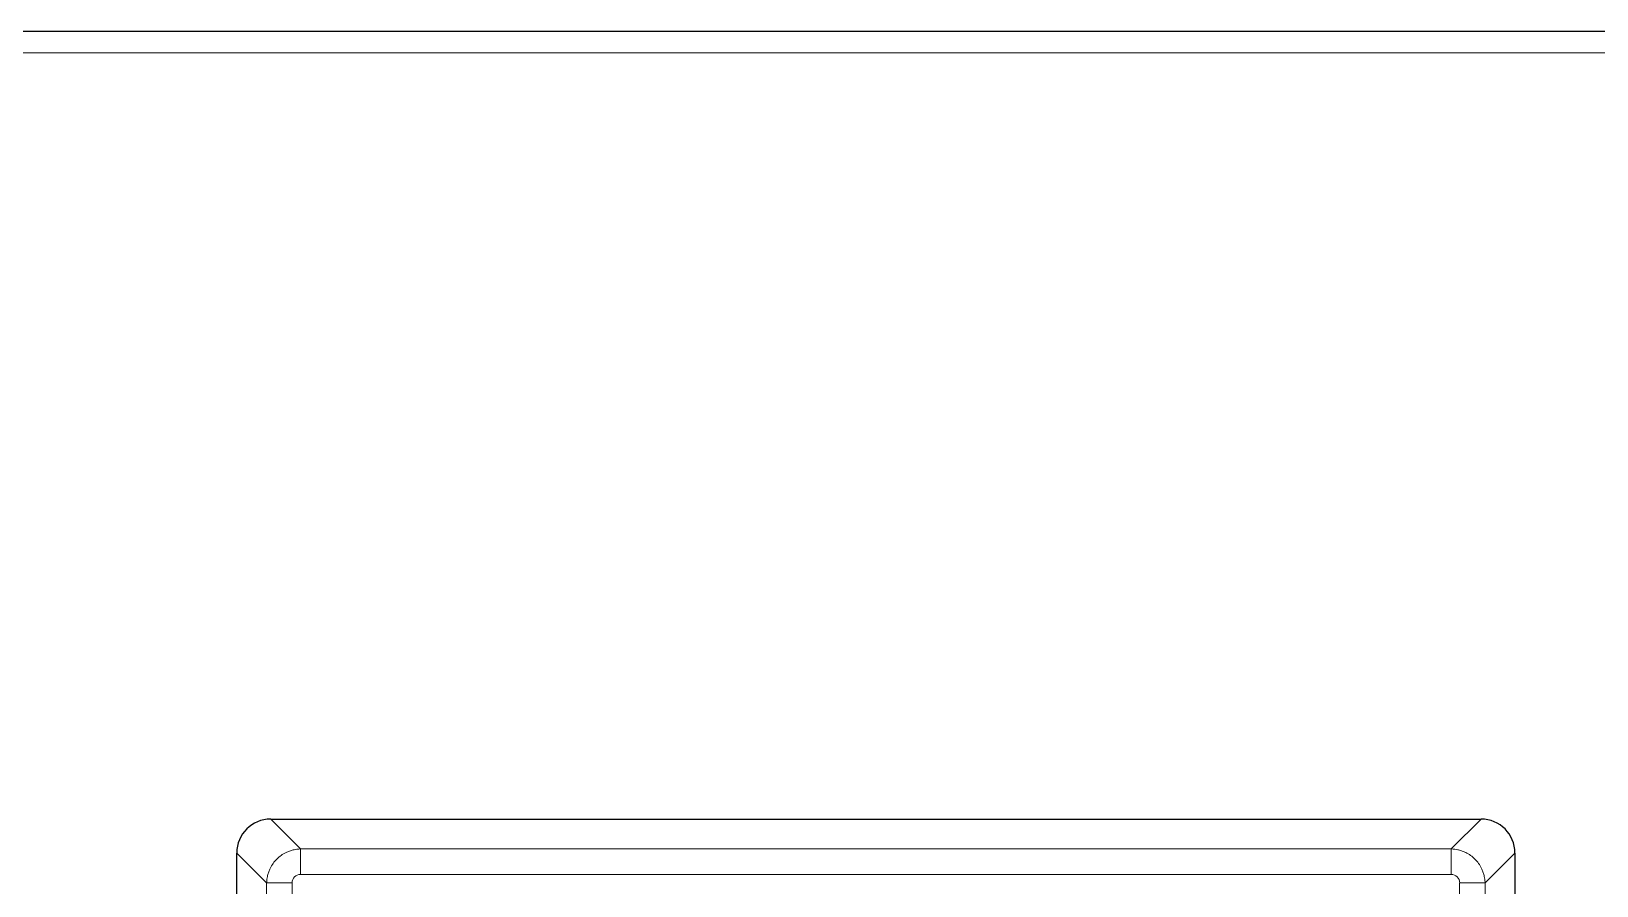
# Model space of a CAD drawing. Header units: millimetres. Extents: x 0 to 1486, y 0 to 1051.
# Drawn here: x 371.26 to 407.64, y 411.16 to 431.01 of the extents above; entities that cross this region are included whole.
import ezdxf

# ---------------------------------------------------------------- set-up
doc = ezdxf.new("R2010")
doc.units = ezdxf.units.MM
doc.header["$LTSCALE"] = 1.25
doc.layers.add('Sichtbare Kanten(DIN)', color=7, linetype='Continuous', lineweight=25, true_color=0x262659)
doc.layers.add('Sichtbare tangentiale Kanten(DIN)', color=7, linetype='Continuous', lineweight=15, true_color=0x1a1a3e)

msp = doc.modelspace()

# ---------------------------------------------------------------- linework, layer by layer
at = {"layer": 'Sichtbare Kanten(DIN)'}
for p, q in [((209.138, 431.008), (1081.138, 431.008)), ((376.826, 412.708), (404.95, 412.708)), ((376.038, 298.796), (376.038, 411.92)), ((405.738, 411.92), (405.738, 298.796))]:
    msp.add_line(p, q, dxfattribs=at)
for centre, major_axis in [((376.851, 411.896), (-0.583, 0.583)), ((404.926, 411.896), (0.583, 0.583))]:
    msp.add_ellipse(centre, major_axis=major_axis, ratio=0.970288, start_param=5.512866, end_param=7.053504, dxfattribs=at)
at = {"layer": 'Sichtbare tangentiale Kanten(DIN)'}
for p, q in [((1081.138, 430.508), (209.138, 430.508)), ((376.826, 412.708), (377.52, 412.014)), ((404.95, 412.708), (404.257, 412.014)), ((376.038, 411.92), (376.732, 411.227)), ((377.52, 412.014), (404.257, 412.014)), ((377.52, 412.014), (377.52, 411.424)), ((404.257, 411.424), (404.257, 412.014)), ((405.738, 411.92), (405.045, 411.227)), ((377.52, 411.424), (404.257, 411.424)), ((376.732, 299.49), (376.732, 411.227)), ((377.323, 411.227), (376.732, 411.227)), ((377.323, 299.49), (377.323, 411.227)), ((404.454, 411.227), (405.045, 411.227)), ((404.454, 299.49), (404.454, 411.227)), ((405.045, 299.49), (405.045, 411.227))]:
    msp.add_line(p, q, dxfattribs=at)
for centre, major_axis, start_param, end_param in [((377.526, 411.221), (0.146, -0.146), 2.370846, 3.912339), ((404.251, 411.221), (0.146, 0.146), 5.512439, 7.053932)]:
    msp.add_ellipse(centre, major_axis=major_axis, ratio=0.970883, start_param=start_param, end_param=end_param, dxfattribs=at)
for points in [[(377.52, 412.014), (377.491, 412.014), (377.462, 412.012), (377.433, 412.008), (377.411, 412.005), (377.389, 412.001), (377.368, 411.996), (377.361, 411.995), (377.354, 411.993), (377.347, 411.991), (377.318, 411.984), (377.29, 411.976), (377.263, 411.966), (377.249, 411.961), (377.235, 411.955), (377.222, 411.95), (377.208, 411.944), (377.195, 411.938), (377.182, 411.931), (377.103, 411.892), (377.031, 411.84), (376.968, 411.778), (376.906, 411.716), (376.854, 411.643), (376.815, 411.564), (376.809, 411.551), (376.803, 411.538), (376.797, 411.525), (376.791, 411.511), (376.786, 411.497), (376.781, 411.484), (376.771, 411.456), (376.762, 411.428), (376.755, 411.4), (376.753, 411.393), (376.752, 411.386), (376.75, 411.378), (376.745, 411.357), (376.742, 411.335), (376.739, 411.314), (376.735, 411.285), (376.733, 411.256), (376.732, 411.227)], [(405.045, 411.227), (405.044, 411.256), (405.042, 411.285), (405.038, 411.314), (405.035, 411.335), (405.031, 411.357), (405.026, 411.378), (405.025, 411.386), (405.023, 411.393), (405.021, 411.4), (405.014, 411.428), (405.006, 411.456), (404.996, 411.484), (404.991, 411.497), (404.985, 411.511), (404.98, 411.525), (404.974, 411.538), (404.968, 411.551), (404.961, 411.564), (404.922, 411.643), (404.87, 411.716), (404.808, 411.778), (404.746, 411.84), (404.673, 411.892), (404.594, 411.931), (404.581, 411.938), (404.568, 411.944), (404.555, 411.95), (404.541, 411.955), (404.528, 411.961), (404.514, 411.966), (404.486, 411.976), (404.458, 411.984), (404.43, 411.991), (404.423, 411.993), (404.416, 411.995), (404.409, 411.996), (404.387, 412.001), (404.366, 412.005), (404.344, 412.008), (404.315, 412.012), (404.286, 412.014), (404.257, 412.014)]]:
    msp.add_open_spline(points, degree=3, knots=[-3.12982, -3.12982, -3.12982, -3.12982, -3.041776, -3.041776, -3.041776, -2.975742, -2.975742, -2.975742, -2.953731, -2.953731, -2.953731, -2.865686, -2.865686, -2.865686, -2.821663, -2.821663, -2.821663, -2.777642, -2.777642, -2.777642, -2.513508, -2.513508, -2.513508, -2.249374, -2.249374, -2.249374, -2.205353, -2.205353, -2.205353, -2.161329, -2.161329, -2.161329, -2.073285, -2.073285, -2.073285, -2.051273, -2.051273, -2.051273, -1.98524, -1.98524, -1.98524, -1.897195, -1.897195, -1.897195, -1.897195], dxfattribs=at)

doc.saveas('drawing.dxf')
